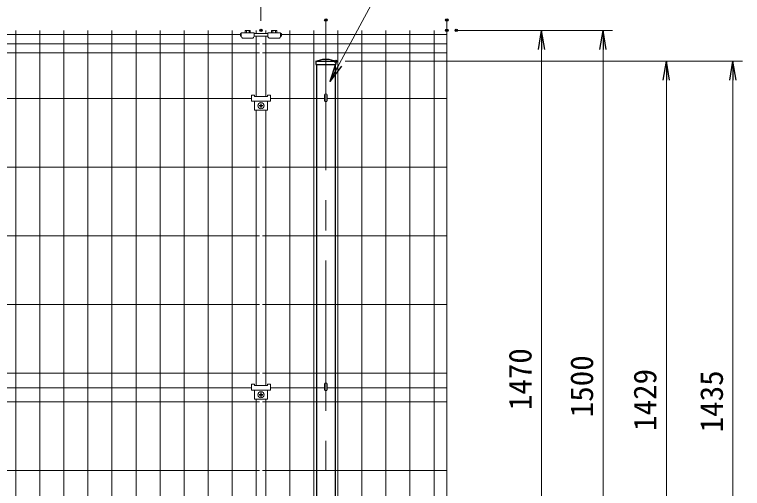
# Model space of a CAD drawing. Units: millimetres, scale not verified. Extents: x -4200 to 4200, y -2970 to 2970.
# Drawn here: x -1798 to -261, y 459 to 1460 of the extents above; entities that cross this region are included whole.
import ezdxf
from ezdxf.enums import TextEntityAlignment as Align

# ---------------------------------------------------------------- set-up
doc = ezdxf.new("R2010")
doc.units = ezdxf.units.MM
doc.header["$LTSCALE"] = 10
doc.header["$PDMODE"] = 32
doc.header["$PDSIZE"] = 5
doc.linetypes.add('USER1', pattern=[50.8, 31.75, -6.35, 6.35, -6.35])
for name, color, linetype, lineweight in [('0-0_D-STR-DIM', 7, 'Continuous', 13), ('0-1_D-STR3', 3, 'Continuous', 13), ('0-2_D-BMK', 2, 'USER1', 13), ('0-3_D-STR1', 1, 'Continuous', 25), ('0-4_D-STR2', 7, 'Continuous', 13), ('0-5_0', 7, 'Continuous', 25), ('0-6_Defpoints', 7, 'Continuous', 25), ('0-7_D-STR-TXT', 7, 'Continuous', 25)]:
    doc.layers.add(name, color=color, linetype=linetype, lineweight=lineweight)
doc.styles.add('ＭＳ ゴシック', font='')
doc.styles.get('ＭＳ ゴシック').set_extended_font_data('MS Gothic')

# ---------------------------------------------------------------- blocks, each defined once
blk = doc.blocks.new('_Open')
at = {"layer": '0-5_0'}
blk.add_line((-10, 1.667), (0, 0), dxfattribs=at)
blk.add_lwpolyline([(-10, -1.667), (0, 0), (-10, 0)], dxfattribs=at)

msp = doc.modelspace()

# ---------------------------------------------------------------- linework, layer by layer
at = {"layer": '0-0_D-STR-DIM'}
for p, q in [((-1277.46, 1446.78), (-1277.46, 1668.64)), ((-885.07, 1448.64), (-885.07, -58.89)), ((-865.07, 1426.38), (-665.07, 1426.38)), ((-845.07, 1426.38), (-535.07, 1426.38)), ((-685.07, 1386.38), (-685.07, -3.62)), ((-555.07, 1386.38), (-555.07, -33.62)), ((-1099.54, 1361.38), (-401.57, 1361.38)), ((-1099.54, 1361.38), (-260.9, 1361.38)), ((-421.57, 1321.38), (-421.57, -27.62)), ((-280.9, 1321.38), (-280.9, -33.62))]:
    msp.add_line(p, q, dxfattribs=at)
at = {"layer": '0-1_D-STR3'}
for p, q in [((-1320.49, 1414.55), (-1320.49, 1419.95)), ((-1320.49, 1419.95), (-1318.99, 1419.95)), ((-1320.49, 1414.55), (-1318.99, 1414.55)), ((-1318.99, 1421.55), (-1291.99, 1421.55)), ((-1318.99, 1421.55), (-1318.99, 1414.05)), ((-1310.99, 1421.55), (-1310.99, 1426.18)), ((-1310.99, 1421.55), (-1299.98, 1421.55)), ((-1310.49, 1421.55), (-1300.49, 1421.55)), ((-1309.62, 1426.55), (-1301.36, 1426.55)), ((-1308.24, 1421.55), (-1308.24, 1426.18)), ((-1302.73, 1421.55), (-1302.73, 1426.18)), ((-1299.98, 1426.18), (-1299.98, 1421.55)), ((-1291.99, 1421.55), (-1291.99, 1414.05)), ((-1291.99, 1419.95), (-1262.99, 1419.95)), ((-1291.99, 1414.55), (-1262.99, 1414.55)), ((-1262.99, 1421.55), (-1235.99, 1421.55)), ((-1262.99, 1421.55), (-1262.99, 1414.05)), ((-1255, 1421.55), (-1255, 1426.18)), ((-1255, 1421.55), (-1243.99, 1421.55)), ((-1254.49, 1421.55), (-1244.49, 1421.55)), ((-1254.49, 1421.55), (-1244.49, 1421.55)), ((-1253.62, 1426.55), (-1245.36, 1426.55)), ((-1252.25, 1421.55), (-1252.25, 1426.18)), ((-1246.74, 1421.55), (-1246.74, 1426.18)), ((-1243.99, 1426.18), (-1243.99, 1421.55)), ((-1235.99, 1421.55), (-1235.99, 1414.05)), ((-1235.99, 1419.95), (-1234.49, 1419.95)), ((-1235.99, 1414.55), (-1234.49, 1414.55)), ((-1234.49, 1419.95), (-1234.49, 1414.55)), ((-1314.99, 1410.05), (-1295.99, 1410.05)), ((-1258.99, 1410.05), (-1239.99, 1410.05)), ((-1297.49, 1289.68), (-1297.49, 1276.88)), ((-1297.49, 1276.88), (-1257.49, 1276.88)), ((-1291.49, 1286.78), (-1263.49, 1286.78)), ((-1291.49, 1276.88), (-1291.49, 1257.88)), ((-1263.49, 1289.68), (-1263.49, 1286.78)), ((-1263.49, 1289.68), (-1257.49, 1289.68)), ((-1263.49, 1276.88), (-1263.49, 1257.88)), ((-1257.49, 1289.68), (-1257.49, 1276.88)), ((-1143.14, 1290.54), (-1143.14, 1278.38)), ((-1137.94, 1290.54), (-1137.94, 1278.38)), ((-1280.96, 1267.88), (-1278.96, 1267.88)), ((-1280.96, 1266.88), (-1278.96, 1266.88)), ((-1277.96, 1270.88), (-1277.96, 1268.88)), ((-1277.96, 1263.88), (-1277.96, 1265.88)), ((-1276.96, 1270.88), (-1276.96, 1268.88)), ((-1276.96, 1263.88), (-1276.96, 1265.88)), ((-1273.96, 1267.88), (-1275.96, 1267.88)), ((-1273.96, 1266.88), (-1275.96, 1266.88)), ((-1291.49, 1257.88), (-1263.49, 1257.88)), ((-1297.49, 679.18), (-1297.49, 666.38)), ((-1291.49, 676.28), (-1263.49, 676.28)), ((-1263.49, 679.18), (-1263.49, 676.28)), ((-1263.49, 679.18), (-1257.49, 679.18)), ((-1257.49, 679.18), (-1257.49, 666.38)), ((-1143.14, 680.04), (-1143.14, 667.88)), ((-1137.94, 680.04), (-1137.94, 667.88)), ((-1297.49, 666.38), (-1257.49, 666.38)), ((-1291.49, 666.38), (-1291.49, 647.38)), ((-1263.49, 666.38), (-1263.49, 647.38)), ((-1291.49, 647.38), (-1263.49, 647.38)), ((-1280.96, 657.38), (-1278.96, 657.38)), ((-1280.96, 656.38), (-1278.96, 656.38)), ((-1277.96, 660.38), (-1277.96, 658.38)), ((-1277.96, 653.38), (-1277.96, 655.38)), ((-1276.96, 660.38), (-1276.96, 658.38)), ((-1276.96, 653.38), (-1276.96, 655.38)), ((-1273.96, 657.38), (-1275.96, 657.38)), ((-1273.96, 656.38), (-1275.96, 656.38))]:
    msp.add_line(p, q, dxfattribs=at)
for points in [[(-1297.49, 1289.68), (-1291.49, 1289.68), (-1291.49, 1286.78)], [(-1297.49, 679.18), (-1291.49, 679.18), (-1291.49, 676.28)]]:
    msp.add_lwpolyline(points, dxfattribs=at)
for centre in [(-1277.46, 1267.38), (-1277.46, 656.88)]:
    msp.add_circle(centre, 6.5, dxfattribs=at)
for centre, radius, start, end in [((-1314.99, 1414.05), 4, 180, 270), ((-1309.62, 1423.79), 2.75, 60, 120), ((-1305.49, 1416.09), 10.46, 74.73852, 105.26148), ((-1301.36, 1423.79), 2.75, 60, 120), ((-1295.99, 1414.05), 4, 270, 0), ((-1258.99, 1414.05), 4, 180, 270), ((-1253.62, 1423.79), 2.75, 60, 120), ((-1249.49, 1416.09), 10.46, 74.73852, 105.26148), ((-1245.36, 1423.79), 2.75, 60, 120), ((-1239.99, 1414.05), 4, 270, 0), ((-1140.54, 1278.38), 2.6, 180, 0), ((-1280.96, 1267.38), 0.5, 90.00001, 270), ((-1278.96, 1268.88), 1, 270, 0.00001), ((-1278.96, 1265.88), 1, 0, 90), ((-1277.46, 1270.88), 0.5, 0, 179.99999), ((-1277.46, 1263.88), 0.5, 180.00002, 0.00001), ((-1275.96, 1268.88), 1, 180, 270), ((-1275.96, 1265.88), 1, 90, 180), ((-1273.96, 1267.38), 0.5, 270.00049, 90.00046), ((-1277.46, 660.38), 0.5, 0, 179.99999), ((-1140.54, 667.88), 2.6, 180, 0), ((-1280.96, 656.88), 0.5, 90.00001, 270), ((-1278.96, 658.38), 1, 270, 0.00001), ((-1278.96, 655.38), 1, 0, 90), ((-1277.46, 653.38), 0.5, 180.00002, 0.00001), ((-1275.96, 658.38), 1, 180, 270), ((-1275.96, 655.38), 1, 90, 180), ((-1273.96, 656.88), 0.5, 270.00049, 90.00046)]:
    msp.add_arc(centre, radius, start, end, dxfattribs=at)
for centre in [(-1140.54, 1290.53), (-1140.54, 680.03)]:
    msp.add_ellipse(centre, major_axis=(-2.6, 0), ratio=0.649974, start_param=3.1415927, end_param=6.2831853, dxfattribs=at)
at = {"layer": '0-2_D-BMK'}
msp.add_line((-1140.54, 1448.64), (-1140.54, -97.62), dxfattribs=at)
at = {"layer": '0-3_D-STR1'}
for p, q in [((-1161.54, 1361.38), (-1146.54, 1365.38)), ((-1161.54, 1361.38), (-1119.54, 1361.38)), ((-1161.54, 1361.38), (-1161.54, 1354.38)), ((-1161.54, 1354.38), (-1119.54, 1354.38)), ((-1160.54, 1354.38), (-1160.54, 20.38)), ((-1146.54, 1365.38), (-1134.54, 1365.38)), ((-1134.54, 1365.38), (-1119.54, 1361.38)), ((-1120.54, 1354.38), (-1120.54, 20.38)), ((-1119.54, 1361.38), (-1119.54, 1354.38))]:
    msp.add_line(p, q, dxfattribs=at)
at = {"layer": '0-4_D-STR2'}
for p, q in [((-1320.49, 1417.95), (-3234.5, 1417.95)), ((-1795.17, 1426.38), (-1795.17, -43.62)), ((-1744.4, 1426.38), (-1744.4, -43.62)), ((-1693.63, 1426.38), (-1693.63, -43.62)), ((-1642.86, 1426.38), (-1642.86, -43.62)), ((-1592.09, 1426.38), (-1592.09, -43.62)), ((-1541.33, 1426.38), (-1541.33, -43.62)), ((-1490.56, 1426.38), (-1490.56, -43.62)), ((-1439.79, 1426.38), (-1439.79, -43.62)), ((-1389.02, 1426.38), (-1389.02, -43.62)), ((-1338.25, 1426.38), (-1338.25, -43.62)), ((-1287.48, 1426.38), (-1287.48, 1419.95)), ((-1287.48, 1414.55), (-1287.48, 1286.78)), ((-1267.48, 1426.38), (-1267.48, 1419.95)), ((-1267.48, 1414.55), (-1267.48, 1286.78)), ((-885.07, 1417.95), (-1234.49, 1417.95)), ((-1216.71, 1426.38), (-1216.71, -43.62)), ((-1165.94, 1426.38), (-1165.94, -43.62)), ((-1115.17, 1426.38), (-1115.17, -43.62)), ((-1064.4, 1426.38), (-1064.4, -43.62)), ((-1013.63, 1426.38), (-1013.63, -43.62)), ((-962.86, 1426.38), (-962.86, -43.62)), ((-912.09, 1426.38), (-912.09, -43.62)), ((-1280.5, 1398.38), (-3274.49, 1398.38)), ((-885.07, 1398.38), (-1274.49, 1398.38)), ((-1280.5, 1378.8), (-3274.49, 1378.8)), ((-885.07, 1378.8), (-1274.49, 1378.8)), ((-1297.49, 1282.38), (-3137.94, 1282.38)), ((-1143.14, 1282.38), (-1257.49, 1282.38)), ((-885.07, 1282.38), (-1137.94, 1282.38)), ((-1287.48, 1257.88), (-1287.48, 676.28)), ((-1267.48, 1257.88), (-1267.48, 676.28)), ((-1280.5, 1137.38), (-3274.49, 1137.38)), ((-885.07, 1137.38), (-1274.49, 1137.38)), ((-1280.5, 992.38), (-1840.54, 992.38)), ((-885.07, 992.38), (-1274.49, 992.38)), ((-1280.5, 847.38), (-3274.49, 847.38)), ((-885.07, 847.38), (-1274.49, 847.38)), ((-1280.5, 702.38), (-3274.49, 702.38)), ((-885.07, 702.38), (-1274.49, 702.38)), ((-1297.49, 671.88), (-3137.94, 671.88)), ((-1143.14, 671.88), (-1257.49, 671.88)), ((-885.07, 671.88), (-1137.94, 671.88)), ((-1287.48, 647.38), (-1287.48, 65.78)), ((-1267.48, 647.38), (-1267.48, 65.78)), ((-1280.5, 642.08), (-3274.49, 642.08)), ((-885.07, 642.08), (-1274.49, 642.08)), ((-1280.5, 497.08), (-3274.49, 497.08)), ((-885.07, 497.08), (-1274.49, 497.08))]:
    msp.add_line(p, q, dxfattribs=at)
at = {"layer": '0-6_Defpoints'}
for p in [(-1140.54, 1448.64), (-885.07, 1448.64), (-1277.46, 1426.78), (-885.07, 1426.38), (-865.07, 1426.38), (-1119.54, 1361.38)]:
    msp.add_point(p, dxfattribs=at)
at = {"layer": '0-7_D-STR-TXT', "lineweight": 13}
msp.add_lwpolyline([(-484.14, 1543.89), (-1011.38, 1543.89), (-1131.17, 1320.25)], dxfattribs=at)

# ---------------------------------------------------------------- block references
at = {"layer": '0-0_D-STR-DIM', "xscale": 4, "yscale": 4, "rotation": 90}
for p in [(-685.07, 1426.38), (-555.07, 1426.38), (-421.57, 1361.38), (-280.9, 1361.38)]:
    msp.add_blockref('_Open', p, dxfattribs=at)
at = {"layer": '0-7_D-STR-TXT', "xscale": 4, "yscale": 4, "rotation": 241.82519}
msp.add_blockref('_Open', (-1132.11, 1318.48), dxfattribs=at)

# ---------------------------------------------------------------- texts
at = {"layer": '0-0_D-STR-DIM', "style": 'ＭＳ ゴシック'}
for s, p in [('1470', (-691.82, 624.48)), ('1500', (-561.82, 609.48)), ('1429', (-428.32, 580.63)), ('1435', (-287.65, 577.63))]:
    msp.add_text(s, height=48.09, rotation=90, dxfattribs=at).set_placement(p, align=Align.BOTTOM_LEFT)

doc.saveas('drawing.dxf')
